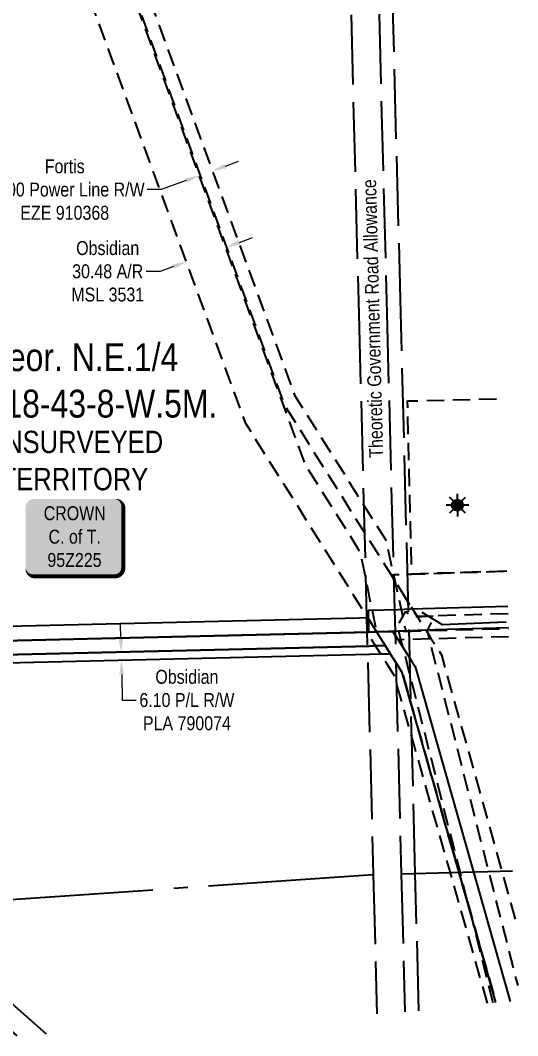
# Model space of a CAD drawing. Extents: x 622919 to 628952, y 5840458 to 5844880.
# Drawn here: x 625553 to 625910, y 5841061 to 5841789 of the extents above; entities that cross this region are included whole.
import ezdxf
from ezdxf.enums import TextEntityAlignment as Align

# ---------------------------------------------------------------- set-up
doc = ezdxf.new("R2010")
doc.units = 0
doc.header["$LTSCALE"] = 5
doc.header["$PDSIZE"] = 0.5
for name, pattern in [('foc-ACCESSROAD', [3.75, 2.5, -1.25]), ('foc-FLOWLINE', [3.75, 2.5, -1.25]), ('foc-QUARTERLINE', [33, 25, -3, 2, -3]), ('foc-UNSURVEYED', [12.5, 10, -2.5])]:
    doc.linetypes.add(name, pattern=pattern)
doc.layers.get('Defpoints').update_dxf_attribs({"color": 9})
for name, color, linetype in [('AS-OWNER', 7, 'Continuous'), ('AS-POWER', 104, 'foc-POWER'), ('C-AR', 13, 'foc-ACCESSROAD'), ('C-RW', 13, 'Continuous'), ('C-SYMBOL', 7, 'Continuous'), ('C-WS', 13, 'foc-ACCESSROAD'), ('C-WS-S', 8, 'Continuous'), ('F-EZE', 190, 'foc-FLOWLINE'), ('L-ROAD-T', 7, 'Continuous'), ('L-SECQ', 8, 'foc-QUARTERLINE'), ('L-UNS-T', 3, 'Continuous'), ('L-USEC', 7, 'foc-UNSURVEYED')]:
    doc.layers.add(name, color=color, linetype=linetype)
for name, color, linetype, lineweight in [('C-AR-T', 13, 'Continuous', 9), ('C-RW-T', 13, 'Continuous', 9), ('F-EZE-T', 190, 'Continuous', 9)]:
    doc.layers.add(name, color=color, linetype=linetype, lineweight=lineweight)
doc.styles.add('175L', font='ARIALN.TTF', dxfattribs={"height": 20})
doc.styles.add('80', font='ARIALN.TTF', dxfattribs={"height": 10})
doc.styles.add('80CG', font='ARIALN.TTF', dxfattribs={"height": 10})
doc.styles.add('80L', font='ARIALN.TTF', dxfattribs={"height": 10})
doc.styles.add('foc-LtypeFont', font='ARIALN.TTF', dxfattribs={"height": 7.35})
doc.linetypes.add('foc-POWER', pattern='A,6,-1,["P",foc-LtypeFont,S=0.2,R=0,X=-0.625,Y=-0.75],-1.24,4', length=12.24)
doc.dimstyles.new('Compass 5 000', dxfattribs={"dimscale": 5, "dimtxt": 9, "dimasz": 2, "dimexe": 0.2, "dimexo": 0.0625, "dimgap": 0.5, "dimtad": 0, "dimtih": 1, "dimtoh": 1, "dimzin": 0, "dimdsep": 46, "dimtxsty": '80CG', "dimcen": 0.1, "dimse1": 1, "dimse2": 1, "dimclrd": 256, "dimclrt": 256, "dimaunit": 1, "dimadec": 4, "dimazin": 0, "dimtfac": 0.06, "dimtofl": 0, "dimtmove": 0, "dimatfit": 1, "dimfxl": 0.2, "dimtolj": 1, "dimtzin": 0, "dimlwd": -1, "dimarcsym": 0})

# ---------------------------------------------------------------- blocks, each defined once
blk = doc.blocks.new('*D39')
at = {"layer": 'C-AR-T', "transparency": 16777216}
for p, q in [((625710.61, 5841630.08), (625720, 5841633.52)), ((625653.81, 5841609.26), (625643.81, 5841609.26)), ((625663.19, 5841612.7), (625653.81, 5841609.26))]:
    blk.add_line(p, q, dxfattribs=at)
for points in [[(625710.04, 5841631.64), (625711.18, 5841628.51), (625701.22, 5841626.64)], [(625662.62, 5841614.27), (625663.77, 5841611.14), (625672.58, 5841616.14)]]:
    blk.add_solid(points, dxfattribs=at)
at = {"layer": 'Defpoints', "color": 0, "transparency": 16777216}
for p in [(625691.35, 5841653.56), (625662.72, 5841643.07), (625672.58, 5841616.14)]:
    blk.add_point(p, dxfattribs=at)
at = {"layer": 'C-AR-T', "transparency": 16777216, "insert": (625616.14, 5841609.26), "char_height": 10, "attachment_point": 5, "style": '80CG'}
blk.add_mtext('\\A1;Obsidian\\P30.48 A/R\\PMSL 3531', dxfattribs=at)
blk = doc.blocks.new('*D63')
at = {"layer": 'C-RW-T', "transparency": 16777216}
for p, q in [((625625.52, 5841346.16), (625625.28, 5841356.16)), ((625626.15, 5841320.08), (625626.59, 5841301.64)), ((625626.59, 5841301.64), (625636.59, 5841301.64))]:
    blk.add_line(p, q, dxfattribs=at)
for points in [[(625627.19, 5841346.2), (625623.86, 5841346.12), (625625.76, 5841336.17)], [(625627.81, 5841320.12), (625624.48, 5841320.04), (625625.91, 5841330.07)]]:
    blk.add_solid(points, dxfattribs=at)
at = {"layer": 'Defpoints', "color": 0, "transparency": 16777216}
for p in [(625625.04, 5841336.15), (625625.19, 5841330.06), (625625.91, 5841330.07)]:
    blk.add_point(p, dxfattribs=at)
at = {"layer": 'C-RW-T', "transparency": 16777216, "insert": (625672.9, 5841301.64), "char_height": 10, "attachment_point": 5, "style": '80CG'}
blk.add_mtext('\\A1;Obsidian\\P6.10 P/L R/W\\PPLA 790074', dxfattribs=at)
blk = doc.blocks.new('*D73')
at = {"layer": 'Defpoints', "color": 0, "transparency": 16777216}
for p in [(625659.24, 5841739.4), (625668.64, 5841742.85), (625691.16, 5841681.39)]:
    blk.add_point(p, dxfattribs=at)
at = {"layer": 'F-EZE-T', "transparency": 16777216}
for p, q in [((625700.54, 5841684.83), (625709.93, 5841688.27)), ((625672.37, 5841674.51), (625654.45, 5841667.94)), ((625654.45, 5841667.94), (625644.45, 5841667.94))]:
    blk.add_line(p, q, dxfattribs=at)
for points in [[(625699.97, 5841686.4), (625701.12, 5841683.27), (625691.16, 5841681.39)], [(625671.8, 5841676.07), (625672.94, 5841672.94), (625681.76, 5841677.95)]]:
    blk.add_solid(points, dxfattribs=at)
at = {"layer": 'F-EZE-T', "transparency": 16777216, "insert": (625585.31, 5841667.94), "char_height": 10, "attachment_point": 5, "style": '80CG'}
blk.add_mtext('\\A1;Fortis\\P10.00 Power Line R/W^JEZE 910368', dxfattribs=at)
blk = doc.blocks.new('*U120')
h = blk.add_hatch(color=255)
edge = h.paths.add_edge_path()
edge.add_line((-29, -28.5), (29, -28.5))
edge.add_arc((29, -22.5), 6, 270, 360)
edge.add_line((35, -22.5), (35, 21))
edge.add_arc((29, 21), 6, 0, 90)
edge.add_line((29, 27), (-29, 27))
edge.add_arc((-29, 21), 6, 90, 180)
edge.add_line((-35, 21), (-35, -22.5))
edge.add_arc((-29, -22.5), 6, 180, 270)
at = {"color": 14, "flags": 128}
blk.add_lwpolyline([(-29, -28.5, 3, 3, 0), (29, -28.5, 3, 3, 0.414214), (35, -22.5, 3, 3, 0), (35, 21, 3, 0, 0.414214), (29, 27, 0, 0, 0), (-29, 27, 0, 0, 0.414214), (-35, 21, 0, 0, 0), (-35, -22.5, 0, 3, 0.414214)], format="xyseb", close=True, dxfattribs=at)
blk.add_lwpolyline([(-15.48, -18.09, 0, 7.5, 0), (0, 0, 0, 0, 0)], format="xyseb", dxfattribs=at)
at = {"color": 14, "style": '80'}
blk.add_attdef('ENTER_TEXT_001', (-26.85, -4.92), '', height=10, dxfattribs=at)
blk = doc.blocks.new('GAS')
h = blk.add_hatch(color=255)
h.dxf.hatch_style = 1
edge = h.paths.add_edge_path()
edge.add_arc((0, 0), 0.9, 0, 360)
for p, q in [((0, 0.81), (0, 1.62)), ((-0.81, 0), (-1.62, 0)), ((-0.57, 0.57), (-1.14, 1.14)), ((0.57, 0.57), (1.14, 1.14)), ((1.62, 0), (0.81, 0)), ((-0.57, -0.57), (-1.14, -1.14)), ((0, -0.81), (0, -1.62)), ((1.14, -1.14), (0.57, -0.57))]:
    blk.add_line(p, q)
blk.add_circle((0, 0), 0.8)

msp = doc.modelspace()

# ---------------------------------------------------------------- linework, layer by layer
at = {"layer": 'AS-POWER', "flags": 128}
msp.add_lwpolyline([(625841.441, 5841364.655), (625855.85, 5841355.869), (625901.822, 5841357.813)], dxfattribs=at)
at = {"layer": 'C-AR', "flags": 128}
msp.add_lwpolyline([(625903.114, 5841363.658), (625850.389, 5841362.032), (625841.234, 5841361.75), (625838.023, 5841361.651), (625833.141, 5841369.429), (625829.876, 5841374.633), (625828.423, 5841376.948), (625825.559, 5841381.511), (625824.305, 5841383.509), (625821.952, 5841387.258), (625820.475, 5841389.612), (625819.221, 5841391.609), (625820.994, 5841391.664), (625832.555, 5841392.019), (625834.129, 5841392.068), (625902.323, 5841394.166)], dxfattribs=at)
at = {"layer": 'C-RW'}
for points in [[(625903.361, 5841353.597), (625850.636, 5841351.971), (625841.48, 5841351.689), (625838.27, 5841351.59), (625833.594, 5841351.446), (625827.825, 5841351.184), (625807.15, 5841350.631), (625803.443, 5841350.516), (625802.947, 5841350.501), (625591.676, 5841345.415), (625272.455, 5841337.741), (625272.197, 5841348.243), (625796.494, 5841360.781), (625803.172, 5841360.94), (625803.038, 5841366.117), (625804.005, 5841366.146), (625824.463, 5841366.769), (625828.67, 5841366.887), (625833.189, 5841367.035), (625902.957, 5841369.16)], [(625894.496, 5841084.668), (625867.279, 5841180.448), (625835.107, 5841293.66), (625827.183, 5841321.554), (625818.921, 5841334.716), (625815.149, 5841340.727), (625808.166, 5841340.558), (625803.718, 5841340.451), (625591.914, 5841335.353), (625272.7, 5841327.68), (625272.604, 5841331.643), (625272.455, 5841337.741), (625591.671, 5841345.419), (625803.459, 5841350.452), (625808.947, 5841350.607), (625820.658, 5841350.903), (625824.371, 5841344.966), (625834.182, 5841329.332), (625836.471, 5841325.687), (625877.664, 5841180.724), (625904.758, 5841085.379)], [(625551.166, 5841060.861), (625445.32, 5841153.707), (625309.979, 5841272.433), (625280.391, 5841271.61), (625274.078, 5841271.435), (625265.696, 5841271.203), (625226.505, 5841270.114), (625216.496, 5841269.836), (625206.486, 5841269.558), (625188.405, 5841269.056), (625187.446, 5841303.432), (625202.441, 5841303.61), (625202.978, 5841284.371), (625315.622, 5841287.424), (625332.008, 5841273.046), (625466.288, 5841155.161), (625572.061, 5841062.309)]]:
    msp.add_lwpolyline(points, dxfattribs=at)
msp.add_lwpolyline([(625815.149, 5841340.727), (625818.921, 5841334.716), (625811.938, 5841334.549), (625803.877, 5841334.355), (625272.848, 5841321.582), (625272.7, 5841327.68), (625591.914, 5841335.353), (625803.719, 5841340.451), (625808.166, 5841340.558), (625815.149, 5841340.727)], close=True, dxfattribs=at)
at = {"layer": 'C-WS', "flags": 128}
for points in [[(625894.496, 5841084.668), (625874.914, 5841153.581), (625867.279, 5841180.448), (625835.108, 5841293.664), (625827.183, 5841321.554), (625818.921, 5841334.716), (625815.149, 5841340.727), (625808.947, 5841350.607), (625803.218, 5841359.737), (625802.7, 5841360.561), (625715.12, 5841500.104), (625593.87, 5841830.901), (625591.649, 5841836.957), (625615.669, 5841858.272), (625616.159, 5841858.707), (625742.654, 5841513.604), (625801.665, 5841419.581), (625820.475, 5841389.612), (625821.952, 5841387.259), (625825.559, 5841381.511), (625828.43, 5841376.938), (625829.876, 5841374.633), (625833.141, 5841369.429), (625838.657, 5841360.642), (625844.397, 5841351.498), (625845.57, 5841349.628), (625848.105, 5841345.59), (625855.329, 5841334.078), (625898.05, 5841181.266), (625908.85, 5841142.634)], [(625902.323, 5841394.166), (625834.129, 5841392.068), (625831.059, 5841516.309), (625899.109, 5841517.99)]]:
    msp.add_lwpolyline(points, dxfattribs=at)
at = {"layer": 'F-EZE', "flags": 128}
msp.add_lwpolyline([(625824.582, 5841351.003), (625820.659, 5841350.899), (625808.947, 5841350.607), (625802.648, 5841381.686), (625797.429, 5841407.508), (625757.677, 5841470.846), (625615.669, 5841858.272), (625616.159, 5841858.707), (625623.71, 5841865.407), (625625.93, 5841859.352), (625750.125, 5841520.524), (625801.156, 5841439.216), (625815.692, 5841416.053), (625821.434, 5841389.639), (625821.952, 5841387.259), (625827.619, 5841361.161), (625829.793, 5841351.138), (625824.582, 5841351.003)], close=True, dxfattribs=at)
for points in [[(625888.376, 5841084.243), (625861.085, 5841180.283), (625835.735, 5841269.491), (625821.642, 5841319.088), (625811.938, 5841334.549), (625808.166, 5841340.558), (625803.524, 5841347.956), (625803.459, 5841350.452), (625803.218, 5841359.737), (625808.947, 5841350.607), (625815.149, 5841340.727), (625818.921, 5841334.716), (625827.183, 5841321.554), (625835.108, 5841293.664), (625867.279, 5841180.448), (625874.914, 5841153.581), (625894.496, 5841084.668)], [(625892.554, 5841084.533), (625876.173, 5841149.148), (625874.961, 5841153.612), (625868.221, 5841180.473), (625834.609, 5841312.873), (625827.883, 5841339.368), (625826.278, 5841345.016), (625824.927, 5841351.012), (625823.898, 5841355.065), (625827.578, 5841361.245), (625829.958, 5841365.491), (625833.347, 5841361.507), (625838.023, 5841361.651), (625841.234, 5841361.75), (625850.389, 5841362.032), (625845.115, 5841351.483), (625845.57, 5841349.628), (625846.61, 5841345.55), (625888.559, 5841181.014), (625910.041, 5841096.756)], [(625903.545, 5841347.048), (625848.105, 5841345.59), (625846.61, 5841345.55), (625833.77, 5841345.212), (625826.107, 5841345.011), (625824.371, 5841344.966), (625820.659, 5841350.899), (625824.582, 5841351.003), (625829.793, 5841351.138), (625833.614, 5841351.213), (625844.397, 5841351.498), (625845.123, 5841351.512), (625903.39, 5841353.046)]]:
    msp.add_lwpolyline(points, dxfattribs=at)
at = {"layer": 'L-SECQ'}
for p, q in [((625826.614, 5841177.087), (625906.44, 5841179.208)), ((625030.064, 5841122.785), (625806.511, 5841176.553))]:
    msp.add_line(p, q, dxfattribs=at)
at = {"layer": 'L-USEC'}
for p, q in [((625785.718, 5841980.682), (625796.115, 5841578.618)), ((625805.821, 5841981.202), (625816.218, 5841579.138)), ((625826.268, 5841579.42), (625815.872, 5841981.482)), ((625796.115, 5841578.618), (625806.511, 5841176.553)), ((625816.218, 5841579.138), (625826.614, 5841177.072)), ((625836.665, 5841177.354), (625826.268, 5841579.42)), ((625826.614, 5841177.072), (625829.178, 5841077.92)), ((625839.219, 5841078.615), (625836.665, 5841177.354)), ((625806.511, 5841176.553), (625809.098, 5841076.529))]:
    msp.add_line(p, q, dxfattribs=at)

# ---------------------------------------------------------------- block references
at = {"layer": 'AS-OWNER', "color": 3}
ref = msp.add_blockref('*U120', (625592.298, 5841418.979), dxfattribs=dict(at, xscale=0.999643, yscale=0.999643, zscale=0.999643))
ref.add_attrib('ENTER_TEXT_001', 'CROWN', (625570.246, 5841430.748), dxfattribs={"layer": '0', "color": 14, "height": 9.9964, "style": '80'})
ref.add_attrib('ENTER_TEXT_002', 'C. of T.', (625573.74, 5841413.91), dxfattribs={"layer": '0', "color": 14, "height": 9.9964, "style": '80'})
ref.add_attrib('ENTER_TEXT_003', '95Z225', (625572.888, 5841397.208), dxfattribs={"layer": '0', "color": 14, "height": 9.9964, "style": '80'})
at = {"layer": 'C-WS-S', "xscale": 4.9982219, "yscale": 4.9982219, "zscale": 4.9982219}
msp.add_blockref('GAS', (625866.836, 5841441.517), dxfattribs=at)

# ---------------------------------------------------------------- texts
at = {"layer": 'C-SYMBOL', "color": 3, "insert": (625592.298, 5841557.711), "char_height": 19.99286, "width": 203.16973, "attachment_point": 2, "style": '175L'}
msp.add_mtext('Theor. N.E.1/4\\PSec. 18-43-8-W.5M.', dxfattribs=at)
at = {"layer": 'L-ROAD-T', "style": '80L'}
msp.add_text('Theoretic Government Road Allowance', height=9.99643, rotation=91.481348, dxfattribs=at).set_placement((625806.105, 5841575.436), align=Align.MIDDLE_CENTER)
at = {"layer": 'L-UNS-T', "color": 3, "insert": (625592.298, 5841473.449), "char_height": 15.99429, "attachment_point": 5, "style": '80L'}
msp.add_mtext_dynamic_manual_height_columns('UNSURVEYED TERRITORY', width=126.41375, gutter_width=47.5, heights=[0], dxfattribs=at)

# ---------------------------------------------------------------- dimensions: what is measured, and where the dimension line sits
at = {"layer": 'C-AR-T'}
dim = msp.add_linear_dim(base=(625672.584, 5841616.143), p1=(625691.353, 5841653.564), p2=(625662.717, 5841643.071), angle=200.124556, text='Obsidian\\P30.48 A/R\\PMSL 3531', dimstyle='Compass 5 000', dxfattribs=at)
dim.commit()
dim.dimension.update_dxf_attribs({"geometry": '*D39', "text_midpoint": (625616.138, 5841609.262), "dimtype": 161})
at = {"layer": 'C-RW-T'}
dim = msp.add_linear_dim(base=(625625.907, 5841330.074), p1=(625625.041, 5841336.151), p2=(625625.187, 5841330.057), angle=271.372534, text='Obsidian\\P6.10 P/L R/W\\PPLA 790074', dimstyle='Compass 5 000', dxfattribs=at)
dim.commit()
dim.dimension.update_dxf_attribs({"geometry": '*D63', "text_midpoint": (625672.898, 5841301.639), "dimtype": 161})
at = {"layer": 'F-EZE-T'}
dim = msp.add_linear_dim(base=(625691.155, 5841681.392), p1=(625659.24, 5841739.405), p2=(625668.635, 5841742.847), angle=20.124721, text='Fortis\\P10.00 Power Line R/W^JEZE 910368', dimstyle='Compass 5 000', dxfattribs=at)
dim.commit()
dim.dimension.update_dxf_attribs({"geometry": '*D73', "text_midpoint": (625585.31, 5841667.942), "dimtype": 161})

doc.saveas('drawing.dxf')
